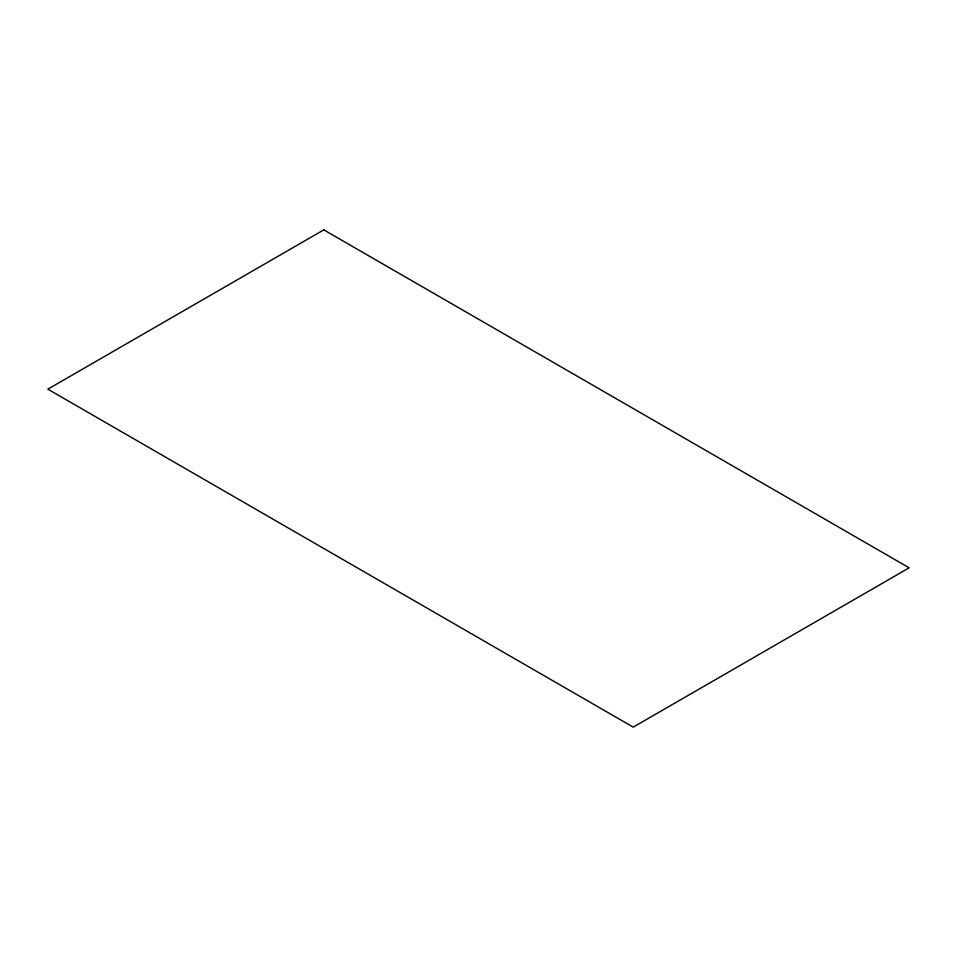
<?xml version="1.0" encoding="UTF-8"?>
<svg xmlns="http://www.w3.org/2000/svg" width="957" height="957" viewBox="0 0 957 957"><rect width="100%" height="100%" fill="white"/><g stroke="black" fill="none" stroke-linecap="round" stroke-linejoin="round"><path stroke-width="1.44" d="M323.789 229.871L47.85 389.176L633.211 727.129L909.15 567.824L323.789 229.871"/></g></svg>
